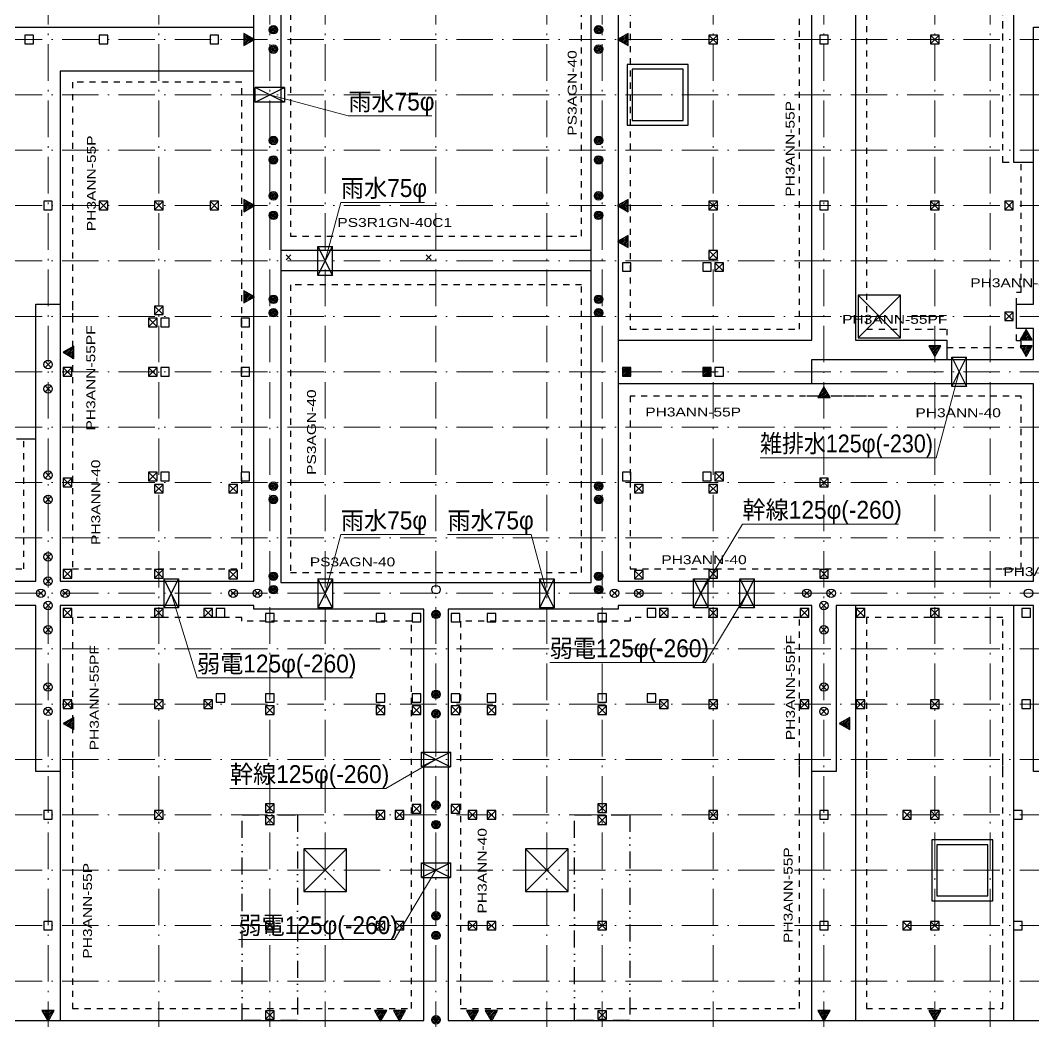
# Model space of a CAD drawing. Units: millimetres at full size, sheet at 1:50. Extents: x -14288 to 14412, y -10089 to 9986.
# Drawn here: x -1200 to 7121, y -3307 to 4920 of the extents above; entities that cross this region are included whole.
import ezdxf
from ezdxf.enums import TextEntityAlignment as Align

# ---------------------------------------------------------------- set-up
doc = ezdxf.new("R2010")
doc.units = ezdxf.units.MM
doc.header["$LTSCALE"] = 50
for name, pattern in [('DASHED_DOTTED', [9.25, 6, -1.5, 0.25, -1.5]), ('USER1', [6, 2.8, -1, 0.1, -1, 0.1, -1]), ('USER2', [4, 1, -1, 1, -1])]:
    doc.linetypes.add(name, pattern=pattern)
for name, color, linetype, lineweight in [('2-2_スリーブ(給排水)', 1, 'Continuous', 30), ('2-3_スリーブ(電気)', 5, 'Continuous', 30), ('2-C_基礎躯体(最終伏図)', 251, 'Continuous', 30), ('2-F_文字', 230, 'Continuous', 18), ('3-0_文字(スリーブ)', 230, 'Continuous', 18), ('F-0', 9, 'DASHED_DOTTED', 18)]:
    doc.layers.add(name, color=color, linetype=linetype, lineweight=lineweight)
doc.styles.add('bigfont', font='')
doc.styles.add('HGｺﾞｼｯｸM', font='')
doc.styles.get('bigfont').set_extended_font_data('bigfont')
doc.styles.get('HGｺﾞｼｯｸM').set_extended_font_data('HGｺﾞｼｯｸM')

msp = doc.modelspace()

# ---------------------------------------------------------------- linework, layer by layer
at = {"layer": '2-2_スリーブ(給排水)'}
for p, q in [((728.54, 4247.6), (968.54, 4367.6)), ((968.54, 4247.6), (728.54, 4367.6)), ((968.54, 4367.6), (728.54, 4367.6)), ((728.54, 4247.6), (728.54, 4367.6)), ((968.54, 4367.6), (968.54, 4247.6)), ((968.54, 4247.6), (728.54, 4247.6)), ((1243.54, 3062.6), (1363.54, 3062.6)), ((1243.54, 3062.6), (1363.54, 2822.6)), ((1243.54, 2822.6), (1363.54, 3062.6)), ((1363.54, 2822.6), (1363.54, 3062.6)), ((6448.54, 1912.6), (6568.54, 2152.6)), ((6448.54, 2152.6), (6568.54, 2152.6)), ((6568.54, 1912.6), (6568.54, 2152.6)), ((1363.54, 92.6), (1243.54, 332.6)), ((1363.54, 332.6), (1243.54, 92.6)), ((1243.54, 332.6), (1243.54, 92.6)), ((1243.54, 332.6), (1363.54, 332.6)), ((1363.54, 332.6), (1363.54, 92.6)), ((3063.54, 332.6), (3063.54, 92.6)), ((3183.54, 332.6), (3063.54, 92.6)), ((3183.54, 92.6), (3063.54, 332.6)), ((1363.54, 92.6), (1243.54, 92.6))]:
    msp.add_line(p, q, dxfattribs=at)
for points in [[(1363.54, 2822.6), (1243.54, 2822.6), (1243.54, 3062.6)], [(3063.54, 332.6), (3183.54, 332.6), (3183.54, 92.6), (3063.54, 92.6)]]:
    msp.add_lwpolyline(points, dxfattribs=at)
msp.add_lwpolyline([(6568.54, 1912.6), (6448.54, 1912.6), (6448.54, 2152.6)], close=True, dxfattribs=at)
at = {"layer": '2-3_スリーブ(電気)'}
for p, q in [((-21.46, 332.6), (-21.46, 92.6)), ((98.54, 92.6), (-21.46, 332.6)), ((98.54, 332.6), (-21.46, 92.6)), ((4328.54, 92.6), (4448.54, 332.6)), ((4328.54, 92.6), (4328.54, 332.6)), ((4328.54, 332.6), (4448.54, 332.6)), ((4708.54, 332.6), (4828.54, 332.6)), ((4708.54, 332.6), (4828.54, 92.6)), ((4708.54, 92.6), (4828.54, 332.6)), ((4828.54, 92.6), (4828.54, 332.6)), ((98.54, 92.6), (-21.46, 92.6)), ((4448.54, 92.6), (4328.54, 92.6)), ((2333.54, -1092.4), (2093.54, -1212.4)), ((2093.54, -1092.4), (2333.54, -1212.4)), ((2333.54, -1092.4), (2333.54, -1212.4)), ((2093.54, -1212.4), (2333.54, -1212.4)), ((2333.54, -2002.4), (2093.54, -2122.4)), ((2093.54, -2002.4), (2333.54, -2122.4)), ((2333.54, -2002.4), (2333.54, -2122.4)), ((2093.54, -2122.4), (2333.54, -2122.4))]:
    msp.add_line(p, q, dxfattribs=at)
for points in [[(-21.46, 332.6), (98.54, 332.6), (98.54, 92.6)], [(4328.54, 332.6), (4448.54, 92.6), (4448.54, 332.6)], [(4828.54, 92.6), (4708.54, 92.6), (4708.54, 332.6)], [(2093.54, -1212.4), (2093.54, -1092.4), (2333.54, -1092.4)], [(2093.54, -2122.4), (2093.54, -2002.4), (2333.54, -2002.4)]]:
    msp.add_lwpolyline(points, dxfattribs=at)
at = {"layer": '2-C_基礎躯体(最終伏図)'}
for p, q in [((3488.53, 302.6), (3488.53, 7127.6)), ((3708.53, 6907.6), (3708.53, 312.6)), ((6958.53, 4762.6), (6958.53, 6907.6)), ((938.53, 6672.6), (938.53, 302.6)), ((718.53, 312.6), (718.53, 6452.6)), ((5658.53, 5672.6), (5658.53, 2292.6)), ((5298.53, 2292.6), (5298.53, 5572.6)), ((-1296.47, 4862.6), (718.53, 4862.6)), ((6958.53, 3752.6), (6958.53, 4862.6)), ((7118.53, 4862.6), (7318.53, 4862.6)), ((7118.53, 3752.6), (7118.53, 4862.6)), ((636.93, 4800.86), (644.37, 4808.3)), ((636.93, 4786.72), (653.34, 4803.12)), ((636.93, 4772.58), (662.3, 4797.95)), ((636.93, 4758.44), (671.27, 4792.77)), ((636.93, 4744.29), (680.23, 4787.6)), ((636.93, 4730.15), (689.2, 4782.42)), ((636.93, 4716.01), (698.17, 4777.24)), ((662.31, 4727.25), (707.13, 4772.07)), ((695.78, 4746.57), (716.1, 4766.89)), ((3710.97, 4758.3), (3731.29, 4778.62)), ((3719.94, 4753.12), (3764.76, 4797.94)), ((3728.9, 4747.95), (3790.14, 4809.18)), ((3737.87, 4742.77), (3790.14, 4795.04)), ((3746.84, 4737.6), (3790.14, 4780.9)), ((3755.8, 4732.42), (3790.14, 4766.75)), ((3764.77, 4727.24), (3790.14, 4752.61)), ((4453.53, 4727.6), (4523.53, 4797.6)), ((4523.53, 4727.6), (4453.53, 4797.6)), ((6273.53, 4727.6), (6343.53, 4797.6)), ((6343.53, 4727.6), (6273.53, 4797.6)), ((3773.73, 4722.07), (3790.14, 4738.47)), ((3782.7, 4716.89), (3790.14, 4724.33)), ((-871.47, 4502.6), (-871.47, 2587.6)), ((718.53, 4502.6), (-871.47, 4502.6)), ((7118.53, 2587.6), (7118.53, 3952.6)), ((7118.53, 3752.6), (6958.53, 3752.6)), ((-551.47, 3362.6), (-481.47, 3432.6)), ((-481.47, 3362.6), (-551.47, 3432.6)), ((-96.47, 3362.6), (-26.47, 3432.6)), ((-26.47, 3362.6), (-96.47, 3432.6)), ((358.53, 3362.6), (428.53, 3432.6)), ((428.53, 3362.6), (358.53, 3432.6)), ((636.93, 3435.86), (644.37, 3443.3)), ((636.93, 3421.72), (653.34, 3438.12)), ((636.93, 3407.58), (662.3, 3432.95)), ((636.93, 3393.44), (671.27, 3427.77)), ((636.93, 3379.29), (680.23, 3422.6)), ((636.93, 3365.15), (689.2, 3417.42)), ((636.93, 3351.01), (698.17, 3412.24)), ((3710.97, 3393.3), (3731.29, 3413.62)), ((3719.94, 3388.12), (3764.76, 3432.94)), ((3728.9, 3382.95), (3790.14, 3444.18)), ((3737.87, 3377.77), (3790.14, 3430.04)), ((3746.84, 3372.6), (3790.14, 3415.9)), ((4453.53, 3362.6), (4523.53, 3432.6)), ((4523.53, 3362.6), (4453.53, 3432.6)), ((6273.53, 3362.6), (6343.53, 3432.6)), ((6343.53, 3362.6), (6273.53, 3432.6)), ((6883.53, 3362.6), (6953.53, 3432.6)), ((6953.53, 3362.6), (6883.53, 3432.6)), ((662.31, 3362.25), (707.13, 3407.07)), ((695.78, 3381.57), (716.1, 3401.89)), ((3755.8, 3367.42), (3790.14, 3401.75)), ((3764.77, 3362.24), (3790.14, 3387.61)), ((3773.73, 3357.07), (3790.14, 3373.47)), ((3782.7, 3351.89), (3790.14, 3359.33)), ((3710.97, 3098.3), (3731.29, 3118.62)), ((3719.94, 3093.12), (3764.76, 3137.94)), ((3728.9, 3087.95), (3790.14, 3149.18)), ((3737.87, 3082.77), (3790.14, 3135.04)), ((3746.84, 3077.6), (3790.14, 3120.9)), ((3755.8, 3072.42), (3790.14, 3106.75)), ((3764.77, 3067.24), (3790.14, 3092.61)), ((938.53, 3032.6), (3488.53, 3032.6)), ((3773.73, 3062.07), (3790.14, 3078.47)), ((3782.7, 3056.89), (3790.14, 3064.33)), ((4453.53, 2957.6), (4523.53, 3027.6)), ((4523.53, 2957.6), (4453.53, 3027.6)), ((982.53, 2952.6), (1022.53, 2992.6)), ((1022.53, 2952.6), (982.53, 2992.6)), ((2132.53, 2952.6), (2172.53, 2992.6)), ((2172.53, 2952.6), (2132.53, 2992.6)), ((4503.53, 2857.6), (4573.53, 2927.6)), ((4573.53, 2857.6), (4503.53, 2927.6)), ((3488.53, 2862.6), (938.53, 2862.6)), ((636.93, 2685.86), (644.37, 2693.3)), ((636.93, 2671.72), (653.34, 2688.12)), ((636.93, 2657.58), (662.3, 2682.95)), ((636.93, 2643.44), (671.27, 2677.77)), ((636.93, 2629.29), (680.23, 2672.6)), ((636.93, 2615.15), (689.2, 2667.42)), ((-1071.47, 2587.6), (-871.47, 2587.6)), ((-1071.47, 1477.6), (-1071.47, 2587.6)), ((-871.47, 2587.6), (-871.47, 1477.6)), ((636.93, 2601.01), (698.17, 2662.24)), ((662.31, 2612.25), (707.13, 2657.07)), ((695.78, 2631.57), (716.1, 2651.89)), ((5678.53, 2312.6), (6028.53, 2662.6)), ((5678.53, 2662.6), (6028.53, 2312.6)), ((6978.53, 2387.6), (6978.53, 2587.6)), ((6978.53, 2587.6), (7118.53, 2587.6)), ((-96.47, 2502.6), (-26.47, 2572.6)), ((-26.47, 2502.6), (-96.47, 2572.6)), ((6883.53, 2452.6), (6953.53, 2522.6)), ((6953.53, 2452.6), (6883.53, 2522.6)), ((-146.47, 2402.6), (-76.47, 2472.6)), ((-76.47, 2402.6), (-146.47, 2472.6)), ((7118.53, 2387.6), (6978.53, 2387.6)), ((7011.95, 2293.99), (7073.18, 2355.23)), ((7023.19, 2319.37), (7068.01, 2364.19)), ((7026.09, 2293.99), (7078.36, 2346.26)), ((7040.23, 2293.99), (7083.53, 2337.29)), ((7042.51, 2352.84), (7062.83, 2373.16)), ((7118.53, 2132.6), (7118.53, 2387.6)), ((3708.53, 2292.6), (5298.53, 2292.6)), ((5658.53, 2292.6), (6408.53, 2292.6)), ((6408.53, 2292.6), (6408.53, 2132.6)), ((7054.38, 2293.99), (7088.71, 2328.33)), ((7068.52, 2293.99), (7093.89, 2319.36)), ((7082.66, 2293.99), (7099.06, 2310.4)), ((7096.8, 2293.99), (7104.24, 2301.43)), ((-839.03, 2188.3), (-818.71, 2208.62)), ((-830.06, 2183.12), (-785.24, 2227.94)), ((-821.1, 2177.95), (-759.86, 2239.18)), ((-812.13, 2172.77), (-759.86, 2225.04)), ((-803.16, 2167.6), (-759.86, 2210.9)), ((-794.2, 2162.42), (-759.86, 2196.75)), ((-785.23, 2157.24), (-759.86, 2182.61)), ((-776.27, 2152.07), (-759.86, 2168.47)), ((6262.83, 2236.76), (6270.27, 2244.2)), ((6268.01, 2227.79), (6284.41, 2244.2)), ((6273.18, 2218.83), (6298.55, 2244.2)), ((6278.36, 2209.86), (6312.69, 2244.2)), ((6283.53, 2200.9), (6326.84, 2244.2)), ((6288.71, 2191.93), (6340.98, 2244.2)), ((6293.89, 2182.97), (6355.12, 2244.2)), ((6299.06, 2174), (6343.88, 2218.82)), ((6304.24, 2165.03), (6324.56, 2185.36)), ((7012.83, 2236.76), (7020.27, 2244.2)), ((7018.01, 2227.79), (7034.41, 2244.2)), ((7023.18, 2218.83), (7048.55, 2244.2)), ((7028.36, 2209.86), (7062.69, 2244.2)), ((7033.53, 2200.9), (7076.84, 2244.2)), ((7038.71, 2191.93), (7090.98, 2244.2)), ((7043.89, 2182.97), (7105.12, 2244.2)), ((7049.06, 2174), (7093.88, 2218.82)), ((7054.24, 2165.03), (7074.56, 2185.36)), ((-996.21, 2067.85), (-946.72, 2117.34)), ((-946.72, 2067.85), (-996.21, 2117.34)), ((-767.3, 2146.89), (-759.86, 2154.33)), ((5298.53, 2132.6), (6408.53, 2132.6)), ((5298.53, 1932.6), (5298.53, 2132.6)), ((6208.53, 2132.6), (7118.53, 2132.6)), ((-846.47, 1997.6), (-776.47, 2067.6)), ((-776.47, 1997.6), (-846.47, 2067.6)), ((-146.47, 1997.6), (-76.47, 2067.6)), ((-76.47, 1997.6), (-146.47, 2067.6)), ((3743.53, 1997.6), (3813.53, 2067.6)), ((3743.53, 2011.74), (3799.39, 2067.6)), ((3743.53, 2025.88), (3785.25, 2067.6)), ((3743.53, 2040.02), (3771.11, 2067.6)), ((3743.53, 2054.16), (3756.97, 2067.6)), ((3757.68, 1997.6), (3813.53, 2053.45)), ((3771.82, 1997.6), (3813.53, 2039.31)), ((3785.96, 1997.6), (3813.53, 2025.17)), ((3800.1, 1997.6), (3813.53, 2011.03)), ((4403.53, 1997.6), (4473.53, 2067.6)), ((4403.53, 2011.74), (4459.39, 2067.6)), ((4403.53, 2025.88), (4445.25, 2067.6)), ((4403.53, 2040.02), (4431.11, 2067.6)), ((4403.53, 2054.16), (4416.97, 2067.6)), ((4417.68, 1997.6), (4473.53, 2053.45)), ((4431.82, 1997.6), (4473.53, 2039.31)), ((4445.96, 1997.6), (4473.53, 2025.17)), ((4460.1, 1997.6), (4473.53, 2011.03)), ((-996.21, 1867.85), (-946.72, 1917.34)), ((-946.72, 1867.85), (-996.21, 1917.34)), ((5298.53, 1932.6), (3708.53, 1932.6)), ((6408.53, 1932.6), (5298.53, 1932.6)), ((7118.53, 1932.6), (6208.53, 1932.6)), ((7118.53, 312.6), (7118.53, 1932.6)), ((5351.95, 1820.99), (5413.18, 1882.23)), ((5363.19, 1846.37), (5408.01, 1891.19)), ((5366.09, 1820.99), (5418.36, 1873.26)), ((5380.23, 1820.99), (5423.53, 1864.29)), ((5382.51, 1879.84), (5402.83, 1900.16)), ((5394.38, 1820.99), (5428.71, 1855.33)), ((5408.52, 1820.99), (5433.89, 1846.36)), ((5422.66, 1820.99), (5439.06, 1837.4)), ((5436.8, 1820.99), (5444.24, 1828.43)), ((-1071.47, 312.6), (-1071.47, 1677.6)), ((-871.47, 1677.6), (-871.47, 312.6)), ((-1071.47, 1477.6), (-1231.47, 1477.6)), ((-996.21, 1157.85), (-946.72, 1207.34)), ((-946.72, 1157.85), (-996.21, 1207.34)), ((-146.47, 1137.6), (-76.47, 1207.6)), ((-76.47, 1137.6), (-146.47, 1207.6)), ((4503.53, 1137.6), (4573.53, 1207.6)), ((4573.53, 1137.6), (4503.53, 1207.6)), ((-846.47, 1087.6), (-776.47, 1157.6)), ((-776.47, 1087.6), (-846.47, 1157.6)), ((-96.47, 1037.6), (-26.47, 1107.6)), ((-26.47, 1037.6), (-96.47, 1107.6)), ((513.53, 1037.6), (583.53, 1107.6)), ((583.53, 1037.6), (513.53, 1107.6)), ((3843.53, 1037.6), (3913.53, 1107.6)), ((3913.53, 1037.6), (3843.53, 1107.6)), ((4453.53, 1037.6), (4523.53, 1107.6)), ((4523.53, 1037.6), (4453.53, 1107.6)), ((5363.53, 1087.6), (5433.53, 1157.6)), ((5433.53, 1087.6), (5363.53, 1157.6)), ((-996.21, 957.85), (-946.72, 1007.34)), ((-946.72, 957.85), (-996.21, 1007.34)), ((-996.21, 487.85), (-946.72, 537.34)), ((-946.72, 487.85), (-996.21, 537.34)), ((-996.21, 287.85), (-946.72, 337.34)), ((-946.72, 287.85), (-996.21, 337.34)), ((-846.47, 337.6), (-776.47, 407.6)), ((-776.47, 337.6), (-846.47, 407.6)), ((-96.47, 337.6), (-26.47, 407.6)), ((-26.47, 337.6), (-96.47, 407.6)), ((513.53, 331.9), (583.53, 401.9)), ((583.53, 331.9), (513.53, 401.9)), ((3843.53, 330.42), (3913.53, 400.42)), ((3913.53, 330.42), (3843.53, 400.42)), ((4453.53, 337.6), (4523.53, 407.6)), ((4523.53, 337.6), (4453.53, 407.6)), ((5363.53, 337.6), (5433.53, 407.6)), ((5433.53, 337.6), (5363.53, 407.6)), ((-2236.47, 312.6), (-1071.47, 312.6)), ((-871.47, 312.6), (718.53, 312.6)), ((938.53, 302.6), (3488.53, 302.6)), ((3708.53, 312.6), (7118.53, 312.6)), ((-1056.21, 187.85), (-1006.72, 237.34)), ((-1006.72, 187.85), (-1056.21, 237.34)), ((-856.21, 187.85), (-806.72, 237.34)), ((-806.72, 187.85), (-856.21, 237.34)), ((523.79, 187.85), (573.28, 237.34)), ((573.28, 187.85), (523.79, 237.34)), ((723.79, 187.85), (773.28, 237.34)), ((773.28, 187.85), (723.79, 237.34)), ((3653.79, 187.85), (3703.28, 237.34)), ((3703.28, 187.85), (3653.79, 237.34)), ((3853.79, 187.85), (3903.28, 237.34)), ((3903.28, 187.85), (3853.79, 237.34)), ((5233.79, 187.85), (5283.28, 237.34)), ((5283.28, 187.85), (5233.79, 237.34)), ((5433.79, 187.85), (5483.28, 237.34)), ((5483.28, 187.85), (5433.79, 237.34)), ((-1071.47, 112.6), (-2236.47, 112.6)), ((-1071.47, -1252.4), (-1071.47, 112.6)), ((-996.21, 87.85), (-946.72, 137.34)), ((-946.72, 87.85), (-996.21, 137.34)), ((-871.47, 112.6), (-871.47, -1252.4)), ((718.53, 112.6), (-871.47, 112.6)), ((-846.47, 17.6), (-776.47, 87.6)), ((-776.47, 17.6), (-846.47, 87.6)), ((-96.47, 17.6), (-26.47, 87.6)), ((-26.47, 17.6), (-96.47, 87.6)), ((308.53, 17.6), (378.53, 87.6)), ((378.53, 17.6), (308.53, 87.6)), ((718.53, 82.6), (718.53, 112.6)), ((5298.53, 112.6), (3708.53, 112.6)), ((3708.53, 112.6), (3708.53, 82.6)), ((4048.53, 17.6), (4118.53, 87.6)), ((4118.53, 17.6), (4048.53, 87.6)), ((4453.53, 17.6), (4523.53, 87.6)), ((4523.53, 17.6), (4453.53, 87.6)), ((5203.53, 17.6), (5273.53, 87.6)), ((5273.53, 17.6), (5203.53, 87.6)), ((5298.53, -1252.4), (5298.53, 112.6)), ((5373.79, 87.85), (5423.28, 137.34)), ((5423.28, 87.85), (5373.79, 137.34)), ((5498.53, 112.6), (5498.53, -1252.4)), ((7118.53, 112.6), (5498.53, 112.6)), ((5658.53, 112.6), (5658.53, -1252.4)), ((5663.53, 17.6), (5733.53, 87.6)), ((5733.53, 17.6), (5663.53, 87.6)), ((6273.53, 17.6), (6343.53, 87.6)), ((6343.53, 17.6), (6273.53, 87.6)), ((6958.53, -1252.4), (6958.53, 112.6)), ((7118.53, -1252.4), (7118.53, 112.6)), ((2113.53, 82.6), (718.53, 82.6)), ((2113.53, -3297.4), (2113.53, 82.6)), ((2313.53, 82.6), (2313.53, -3297.4)), ((3708.53, 82.6), (2313.53, 82.6)), ((-996.21, -112.15), (-946.72, -62.66)), ((-946.72, -112.15), (-996.21, -62.66)), ((5373.79, -112.15), (5423.28, -62.66)), ((5423.28, -112.15), (5373.79, -62.66)), ((-996.21, -582.15), (-946.72, -532.66)), ((-946.72, -582.15), (-996.21, -532.66)), ((5373.79, -582.15), (5423.28, -532.66)), ((5423.28, -582.15), (5373.79, -532.66)), ((-846.47, -732.4), (-776.47, -662.4)), ((-776.47, -732.4), (-846.47, -662.4)), ((-96.47, -732.4), (-26.47, -662.4)), ((-26.47, -732.4), (-96.47, -662.4)), ((308.53, -732.4), (378.53, -662.4)), ((378.53, -732.4), (308.53, -662.4)), ((4048.53, -732.4), (4118.53, -662.4)), ((4118.53, -732.4), (4048.53, -662.4)), ((4453.53, -732.4), (4523.53, -662.4)), ((4523.53, -732.4), (4453.53, -662.4)), ((5203.53, -732.4), (5273.53, -662.4)), ((5273.53, -732.4), (5203.53, -662.4)), ((5663.53, -732.4), (5733.53, -662.4)), ((5733.53, -732.4), (5663.53, -662.4)), ((6273.53, -732.4), (6343.53, -662.4)), ((6343.53, -732.4), (6273.53, -662.4)), ((-996.21, -782.15), (-946.72, -732.66)), ((-946.72, -782.15), (-996.21, -732.66)), ((813.53, -782.4), (883.53, -712.4)), ((883.53, -782.4), (813.53, -712.4)), ((1723.53, -782.4), (1793.53, -712.4)), ((1793.53, -782.4), (1723.53, -712.4)), ((2018.53, -782.4), (2088.53, -712.4)), ((2088.53, -782.4), (2018.53, -712.4)), ((2338.53, -782.4), (2408.53, -712.4)), ((2408.53, -782.4), (2338.53, -712.4)), ((2633.53, -782.4), (2703.53, -712.4)), ((2703.53, -782.4), (2633.53, -712.4)), ((3543.53, -782.4), (3613.53, -712.4)), ((3613.53, -782.4), (3543.53, -712.4)), ((5373.79, -782.15), (5423.28, -732.66)), ((5423.28, -782.15), (5373.79, -732.66)), ((-830.06, -866.88), (-785.24, -822.06)), ((-821.1, -872.05), (-759.86, -810.82)), ((-812.13, -877.23), (-759.86, -824.96)), ((5539.94, -866.88), (5584.76, -822.06)), ((5548.9, -872.05), (5610.14, -810.82)), ((5557.87, -877.23), (5610.14, -824.96)), ((-839.03, -861.7), (-818.71, -841.38)), ((-803.16, -882.4), (-759.86, -839.1)), ((-794.2, -887.58), (-759.86, -853.25)), ((-785.23, -892.76), (-759.86, -867.39)), ((-776.27, -897.93), (-759.86, -881.53)), ((-767.3, -903.11), (-759.86, -895.67)), ((5530.97, -861.7), (5551.29, -841.38)), ((5566.84, -882.4), (5610.14, -839.1)), ((5575.8, -887.58), (5610.14, -853.25)), ((5584.77, -892.76), (5610.14, -867.39)), ((5593.73, -897.93), (5610.14, -881.53)), ((5602.7, -903.11), (5610.14, -895.67)), ((5658.53, -1152.4), (5658.53, -3297.4)), ((6958.53, -3297.4), (6958.53, -1152.4)), ((-871.47, -1252.4), (-1071.47, -1252.4)), ((-871.47, -1252.4), (-871.47, -3297.4)), ((5498.53, -1252.4), (5298.53, -1252.4)), ((5298.53, -3297.4), (5298.53, -1252.4)), ((7318.53, -1252.4), (7118.53, -1252.4)), ((-96.47, -1642.4), (-26.47, -1572.4)), ((-26.47, -1642.4), (-96.47, -1572.4)), ((813.53, -1588.14), (883.53, -1518.14)), ((883.53, -1588.14), (813.53, -1518.14)), ((1723.53, -1642.4), (1793.53, -1572.4)), ((1793.53, -1642.4), (1723.53, -1572.4)), ((1878.53, -1642.4), (1948.53, -1572.4)), ((1948.53, -1642.4), (1878.53, -1572.4)), ((2018.53, -1592.4), (2088.53, -1522.4)), ((2088.53, -1592.4), (2018.53, -1522.4)), ((2338.53, -1592.4), (2408.53, -1522.4)), ((2408.53, -1592.4), (2338.53, -1522.4)), ((2478.53, -1642.4), (2548.53, -1572.4)), ((2548.53, -1642.4), (2478.53, -1572.4)), ((2633.53, -1642.4), (2703.53, -1572.4)), ((2703.53, -1642.4), (2633.53, -1572.4)), ((3543.53, -1588.14), (3613.53, -1518.14)), ((3613.53, -1588.14), (3543.53, -1518.14)), ((4453.53, -1642.4), (4523.53, -1572.4)), ((4523.53, -1642.4), (4453.53, -1572.4)), ((6046.03, -1642.4), (6116.03, -1572.4)), ((6116.03, -1642.4), (6046.03, -1572.4)), ((6273.53, -1642.4), (6343.53, -1572.4)), ((6343.53, -1642.4), (6273.53, -1572.4)), ((883.53, -1685.4), (813.53, -1615.4)), ((813.53, -1685.4), (883.53, -1615.4)), ((3543.53, -1685.4), (3613.53, -1615.4)), ((3613.53, -1685.4), (3543.53, -1615.4)), ((1128.53, -2237.4), (1478.53, -1887.4)), ((1128.53, -1887.4), (1478.53, -2237.4)), ((2948.53, -2237.4), (3298.53, -1887.4)), ((2948.53, -1887.4), (3298.53, -2237.4)), ((813.53, -2552.4), (883.53, -2482.4)), ((883.53, -2552.4), (813.53, -2482.4)), ((1723.53, -2552.4), (1793.53, -2482.4)), ((1793.53, -2552.4), (1723.53, -2482.4)), ((1878.53, -2552.4), (1948.53, -2482.4)), ((1948.53, -2552.4), (1878.53, -2482.4)), ((2478.53, -2552.4), (2548.53, -2482.4)), ((2548.53, -2552.4), (2478.53, -2482.4)), ((2633.53, -2552.4), (2703.53, -2482.4)), ((2703.53, -2552.4), (2633.53, -2482.4)), ((3543.53, -2552.4), (3613.53, -2482.4)), ((3613.53, -2552.4), (3543.53, -2482.4)), ((6046.03, -2552.4), (6116.03, -2482.4)), ((6116.03, -2552.4), (6046.03, -2482.4)), ((6273.53, -2552.4), (6343.53, -2482.4)), ((6343.53, -2552.4), (6273.53, -2482.4)), ((-1017.17, -3223.24), (-1009.73, -3215.8)), ((-1011.99, -3232.21), (-995.59, -3215.8)), ((-1006.82, -3241.17), (-981.45, -3215.8)), ((-1001.64, -3250.14), (-967.31, -3215.8)), ((-996.47, -3259.1), (-953.16, -3215.8)), ((-991.29, -3268.07), (-939.02, -3215.8)), ((-986.11, -3277.03), (-924.88, -3215.8)), ((-980.94, -3286), (-936.12, -3241.18)), ((883.53, -3215.99), (813.53, -3215.99)), ((813.53, -3215.99), (813.53, -3285.99)), ((813.53, -3285.99), (883.53, -3215.99)), ((883.53, -3285.99), (813.53, -3215.99)), ((1712.83, -3223.24), (1720.27, -3215.8)), ((1718.01, -3232.21), (1734.41, -3215.8)), ((1723.18, -3241.17), (1748.55, -3215.8)), ((1728.36, -3250.14), (1762.69, -3215.8)), ((1733.53, -3259.1), (1776.84, -3215.8)), ((1738.71, -3268.07), (1790.98, -3215.8)), ((1743.89, -3277.03), (1805.12, -3215.8)), ((1749.06, -3286), (1793.88, -3241.18)), ((1867.83, -3223.24), (1875.27, -3215.8)), ((1873.01, -3232.21), (1889.41, -3215.8)), ((1878.18, -3241.17), (1903.55, -3215.8)), ((1883.36, -3250.14), (1917.69, -3215.8)), ((1888.53, -3259.1), (1931.84, -3215.8)), ((1893.71, -3268.07), (1945.98, -3215.8)), ((1898.89, -3277.03), (1960.12, -3215.8)), ((1904.06, -3286), (1948.88, -3241.18)), ((2467.83, -3223.24), (2475.27, -3215.8)), ((2473.01, -3232.21), (2489.41, -3215.8)), ((2478.18, -3241.17), (2503.55, -3215.8)), ((2483.36, -3250.14), (2517.69, -3215.8)), ((2488.53, -3259.1), (2531.84, -3215.8)), ((2493.71, -3268.07), (2545.98, -3215.8)), ((2498.89, -3277.03), (2560.12, -3215.8)), ((2504.06, -3286), (2548.88, -3241.18)), ((2622.83, -3223.24), (2630.27, -3215.8)), ((2628.01, -3232.21), (2644.41, -3215.8)), ((2633.18, -3241.17), (2658.55, -3215.8)), ((2638.36, -3250.14), (2672.69, -3215.8)), ((2643.53, -3259.1), (2686.84, -3215.8)), ((2648.71, -3268.07), (2700.98, -3215.8)), ((2653.89, -3277.03), (2715.12, -3215.8)), ((2659.06, -3286), (2703.88, -3241.18)), ((3543.53, -3285.99), (3613.53, -3215.99)), ((3613.53, -3285.99), (3543.53, -3215.99)), ((5352.83, -3223.24), (5360.27, -3215.8)), ((5358.01, -3232.21), (5374.41, -3215.8)), ((5363.18, -3241.17), (5388.55, -3215.8)), ((5368.36, -3250.14), (5402.69, -3215.8)), ((5373.53, -3259.1), (5416.84, -3215.8)), ((5378.71, -3268.07), (5430.98, -3215.8)), ((5383.89, -3277.03), (5445.12, -3215.8)), ((5389.06, -3286), (5433.88, -3241.18)), ((6262.83, -3223.24), (6270.27, -3215.8)), ((6268.01, -3232.21), (6284.41, -3215.8)), ((6273.18, -3241.17), (6298.55, -3215.8)), ((6278.36, -3250.14), (6312.69, -3215.8)), ((6283.53, -3259.1), (6326.84, -3215.8)), ((6288.71, -3268.07), (6340.98, -3215.8)), ((6293.89, -3277.03), (6355.12, -3215.8)), ((6299.06, -3286), (6343.88, -3241.18)), ((-7666.47, -3297.4), (2113.53, -3297.4)), ((-975.76, -3294.97), (-955.44, -3274.64)), ((1754.24, -3294.97), (1774.56, -3274.64)), ((1909.24, -3294.97), (1929.56, -3274.64)), ((2313.53, -3297.4), (11638.53, -3297.4)), ((2509.24, -3294.97), (2529.56, -3274.64)), ((2664.24, -3294.97), (2684.56, -3274.64)), ((5394.24, -3294.97), (5414.56, -3274.64)), ((6304.24, -3294.97), (6324.56, -3274.64))]:
    msp.add_line(p, q, dxfattribs=at)
at = {"layer": '2-C_基礎躯体(最終伏図)', "linetype": 'USER2'}
for p, q in [((3808.54, 6807.6), (3808.54, 2382.6)), ((6868.54, 4762.6), (6868.54, 6807.6)), ((5198.54, 2382.6), (5198.54, 5672.6)), ((5748.54, 5672.6), (5748.54, 2382.6)), ((1018.54, 5472.6), (1018.54, 3147.6)), ((3408.54, 3147.6), (3408.54, 5472.6)), ((618.54, 4412.6), (-771.46, 4412.6)), ((-771.46, 4412.6), (-771.46, 2487.6)), ((618.54, 412.6), (618.54, 4412.6)), ((7018.54, 2687.6), (7018.54, 3752.6)), ((1018.54, 3147.6), (3408.54, 3147.6)), ((1018.54, 2747.6), (1018.54, 382.6)), ((3408.54, 2747.6), (1018.54, 2747.6)), ((3408.54, 382.6), (3408.54, 2747.6)), ((6978.54, 2687.6), (7018.54, 2687.6)), ((-771.46, 2587.6), (-771.46, 1477.6)), ((3808.54, 2382.6), (5198.54, 2382.6)), ((7018.54, 2232.6), (7018.54, 2287.6)), ((6408.54, 2232.6), (7018.54, 2232.6)), ((3808.54, 1832.6), (3808.54, 412.6)), ((5748.54, 1832.6), (3808.54, 1832.6)), ((6408.54, 1832.6), (5198.54, 1832.6)), ((7018.54, 1832.6), (6208.54, 1832.6)), ((7018.54, 412.6), (7018.54, 1832.6)), ((-771.46, 1677.6), (-771.46, 412.6)), ((-1171.46, 412.6), (-1171.46, 1477.6)), ((-2136.46, 412.6), (-1171.46, 412.6)), ((-771.46, 412.6), (618.54, 412.6)), ((1018.54, 382.6), (3408.54, 382.6)), ((3808.54, 412.6), (7018.54, 412.6)), ((6868.54, 412.6), (7018.54, 412.6)), ((618.54, 12.6), (-771.46, 12.6)), ((-771.46, 12.6), (-771.46, -1252.4)), ((618.54, -17.4), (618.54, 12.6)), ((3808.54, 12.6), (3808.54, -17.4)), ((5198.54, 12.6), (3808.54, 12.6)), ((5198.54, -1252.4), (5198.54, 12.6)), ((6868.54, 12.6), (5748.54, 12.6)), ((5748.54, 12.6), (5748.54, -1252.4)), ((6868.54, -1252.4), (6868.54, 12.6)), ((2013.54, -17.4), (618.54, -17.4)), ((2013.54, -3197.4), (2013.54, -17.4)), ((3808.54, -17.4), (2413.54, -17.4)), ((2413.54, -17.4), (2413.54, -3197.4)), ((-771.46, -1152.4), (-771.46, -3197.4)), ((5198.54, -3197.4), (5198.54, -1152.4)), ((5748.54, -1152.4), (5748.54, -3197.4)), ((6868.54, -3197.4), (6868.54, -1152.4)), ((-771.46, -3197.4), (2013.54, -3197.4)), ((2413.54, -3197.4), (5198.54, -3197.4)), ((5748.54, -3197.4), (6868.54, -3197.4))]:
    msp.add_line(p, q, dxfattribs=at)
for points in [[(7018.54, 3752.6), (6868.54, 3752.6), (6868.54, 4862.6)], [(7018.54, 2287.6), (6978.54, 2287.6), (6978.54, 2687.6)], [(-1171.46, 1477.6), (-1321.46, 1477.6), (-1321.46, 2587.6)], [(5748.54, 2382.6), (6408.54, 2382.6), (6408.54, 2232.6)]]:
    msp.add_lwpolyline(points, dxfattribs=at)
at = {"layer": '2-C_基礎躯体(最終伏図)'}
for points in [[(-1161.47, 4727.6), (-1091.47, 4727.6), (-1091.47, 4797.6), (-1161.47, 4797.6)], [(-551.47, 4727.6), (-481.47, 4727.6), (-481.47, 4797.6), (-551.47, 4797.6)], [(358.53, 4727.6), (428.53, 4727.6), (428.53, 4797.6), (358.53, 4797.6)], [(723.53, 4762.6), (636.93, 4812.6), (636.93, 4712.6)], [(3703.53, 4762.6), (3790.14, 4712.6), (3790.14, 4812.6)], [(4453.53, 4727.6), (4523.53, 4727.6), (4523.53, 4797.6), (4453.53, 4797.6)], [(5363.53, 4727.6), (5433.53, 4727.6), (5433.53, 4797.6), (5363.53, 4797.6)], [(6273.53, 4727.6), (6343.53, 4727.6), (6343.53, 4797.6), (6273.53, 4797.6)], [(4283.53, 4557.6), (3783.53, 4557.6), (3783.53, 4057.6), (4283.53, 4057.6)], [(4243.53, 4517.6), (3823.53, 4517.6), (3823.53, 4097.6), (4243.53, 4097.6)], [(-1006.47, 3362.6), (-936.47, 3362.6), (-936.47, 3432.6), (-1006.47, 3432.6)], [(-551.47, 3362.6), (-481.47, 3362.6), (-481.47, 3432.6), (-551.47, 3432.6)], [(-96.47, 3362.6), (-26.47, 3362.6), (-26.47, 3432.6), (-96.47, 3432.6)], [(358.53, 3362.6), (428.53, 3362.6), (428.53, 3432.6), (358.53, 3432.6)], [(723.53, 3397.6), (636.93, 3447.6), (636.93, 3347.6)], [(3703.53, 3397.6), (3790.14, 3347.6), (3790.14, 3447.6)], [(4453.53, 3362.6), (4523.53, 3362.6), (4523.53, 3432.6), (4453.53, 3432.6)], [(5363.53, 3362.6), (5433.53, 3362.6), (5433.53, 3432.6), (5363.53, 3432.6)], [(6273.53, 3362.6), (6343.53, 3362.6), (6343.53, 3432.6), (6273.53, 3432.6)], [(6883.53, 3362.6), (6953.53, 3362.6), (6953.53, 3432.6), (6883.53, 3432.6)], [(3703.53, 3102.6), (3790.14, 3052.6), (3790.14, 3152.6)], [(4453.53, 2957.6), (4523.53, 2957.6), (4523.53, 3027.6), (4453.53, 3027.6)], [(3743.53, 2857.6), (3813.53, 2857.6), (3813.53, 2927.6), (3743.53, 2927.6)], [(4403.53, 2857.6), (4473.53, 2857.6), (4473.53, 2927.6), (4403.53, 2927.6)], [(4503.53, 2857.6), (4573.53, 2857.6), (4573.53, 2927.6), (4503.53, 2927.6)], [(723.53, 2647.6), (636.93, 2697.6), (636.93, 2597.6)], [(6028.53, 2662.6), (5678.53, 2662.6), (5678.53, 2312.6), (6028.53, 2312.6)], [(-96.47, 2502.6), (-26.47, 2502.6), (-26.47, 2572.6), (-96.47, 2572.6)], [(6883.53, 2452.6), (6953.53, 2452.6), (6953.53, 2522.6), (6883.53, 2522.6)], [(-146.47, 2402.6), (-76.47, 2402.6), (-76.47, 2472.6), (-146.47, 2472.6)], [(-46.47, 2402.6), (23.53, 2402.6), (23.53, 2472.6), (-46.47, 2472.6)], [(613.53, 2402.6), (683.53, 2402.6), (683.53, 2472.6), (613.53, 2472.6)], [(7058.53, 2380.6), (7008.53, 2293.99), (7108.53, 2293.99)], [(-846.47, 2192.6), (-759.86, 2142.6), (-759.86, 2242.6)], [(6308.53, 2157.6), (6358.53, 2244.2), (6258.53, 2244.2)], [(7058.53, 2157.6), (7108.53, 2244.2), (7008.53, 2244.2)], [(-846.47, 1997.6), (-776.47, 1997.6), (-776.47, 2067.6), (-846.47, 2067.6)], [(-146.47, 1997.6), (-76.47, 1997.6), (-76.47, 2067.6), (-146.47, 2067.6)], [(-46.47, 1997.6), (23.53, 1997.6), (23.53, 2067.6), (-46.47, 2067.6)], [(613.53, 1997.6), (683.53, 1997.6), (683.53, 2067.6), (613.53, 2067.6)], [(3743.53, 1997.6), (3813.53, 1997.6), (3813.53, 2067.6), (3743.53, 2067.6)], [(4403.53, 1997.6), (4473.53, 1997.6), (4473.53, 2067.6), (4403.53, 2067.6)], [(4503.53, 1997.6), (4573.53, 1997.6), (4573.53, 2067.6), (4503.53, 2067.6)], [(5398.53, 1907.6), (5348.53, 1820.99), (5448.53, 1820.99)], [(-146.47, 1137.6), (-76.47, 1137.6), (-76.47, 1207.6), (-146.47, 1207.6)], [(-46.47, 1137.6), (23.53, 1137.6), (23.53, 1207.6), (-46.47, 1207.6)], [(613.53, 1137.6), (683.53, 1137.6), (683.53, 1207.6), (613.53, 1207.6)], [(3743.53, 1137.6), (3813.53, 1137.6), (3813.53, 1207.6), (3743.53, 1207.6)], [(4403.53, 1137.6), (4473.53, 1137.6), (4473.53, 1207.6), (4403.53, 1207.6)], [(4503.53, 1137.6), (4573.53, 1137.6), (4573.53, 1207.6), (4503.53, 1207.6)], [(-846.47, 1087.6), (-776.47, 1087.6), (-776.47, 1157.6), (-846.47, 1157.6)], [(-96.47, 1037.6), (-26.47, 1037.6), (-26.47, 1107.6), (-96.47, 1107.6)], [(513.53, 1037.6), (583.53, 1037.6), (583.53, 1107.6), (513.53, 1107.6)], [(3843.53, 1037.6), (3913.53, 1037.6), (3913.53, 1107.6), (3843.53, 1107.6)], [(4453.53, 1037.6), (4523.53, 1037.6), (4523.53, 1107.6), (4453.53, 1107.6)], [(5363.53, 1087.6), (5433.53, 1087.6), (5433.53, 1157.6), (5363.53, 1157.6)], [(-846.47, 337.6), (-776.47, 337.6), (-776.47, 407.6), (-846.47, 407.6)], [(-96.47, 337.6), (-26.47, 337.6), (-26.47, 407.6), (-96.47, 407.6)], [(513.53, 331.9), (583.53, 331.9), (583.53, 401.9), (513.53, 401.9)], [(3843.53, 330.42), (3913.53, 330.42), (3913.53, 400.42), (3843.53, 400.42)], [(4453.53, 337.6), (4523.53, 337.6), (4523.53, 407.6), (4453.53, 407.6)], [(5363.53, 337.6), (5433.53, 337.6), (5433.53, 407.6), (5363.53, 407.6)], [(-846.47, 17.6), (-776.47, 17.6), (-776.47, 87.6), (-846.47, 87.6)], [(-96.47, 17.6), (-26.47, 17.6), (-26.47, 87.6), (-96.47, 87.6)], [(308.53, 17.6), (378.53, 17.6), (378.53, 87.6), (308.53, 87.6)], [(408.53, 17.6), (478.53, 17.6), (478.53, 87.6), (408.53, 87.6)], [(3948.53, 17.6), (4018.53, 17.6), (4018.53, 87.6), (3948.53, 87.6)], [(4048.53, 17.6), (4118.53, 17.6), (4118.53, 87.6), (4048.53, 87.6)], [(4453.53, 17.6), (4523.53, 17.6), (4523.53, 87.6), (4453.53, 87.6)], [(5203.53, 17.6), (5273.53, 17.6), (5273.53, 87.6), (5203.53, 87.6)], [(5663.53, 17.6), (5733.53, 17.6), (5733.53, 87.6), (5663.53, 87.6)], [(6273.53, 17.6), (6343.53, 17.6), (6343.53, 87.6), (6273.53, 87.6)], [(7023.53, 17.6), (7093.53, 17.6), (7093.53, 87.6), (7023.53, 87.6)], [(813.53, -22.4), (883.53, -22.4), (883.53, 47.6), (813.53, 47.6)], [(1723.53, -22.4), (1793.53, -22.4), (1793.53, 47.6), (1723.53, 47.6)], [(2018.53, -22.4), (2088.53, -22.4), (2088.53, 47.6), (2018.53, 47.6)], [(2338.53, -22.4), (2408.53, -22.4), (2408.53, 47.6), (2338.53, 47.6)], [(2633.53, -22.4), (2703.53, -22.4), (2703.53, 47.6), (2633.53, 47.6)], [(3543.53, -22.4), (3613.53, -22.4), (3613.53, 47.6), (3543.53, 47.6)], [(-846.47, -732.4), (-776.47, -732.4), (-776.47, -662.4), (-846.47, -662.4)], [(-96.47, -732.4), (-26.47, -732.4), (-26.47, -662.4), (-96.47, -662.4)], [(308.53, -732.4), (378.53, -732.4), (378.53, -662.4), (308.53, -662.4)], [(408.53, -682.4), (478.53, -682.4), (478.53, -612.4), (408.53, -612.4)], [(813.53, -682.4), (883.53, -682.4), (883.53, -612.4), (813.53, -612.4)], [(1723.53, -682.4), (1793.53, -682.4), (1793.53, -612.4), (1723.53, -612.4)], [(2018.53, -682.4), (2088.53, -682.4), (2088.53, -612.4), (2018.53, -612.4)], [(2338.53, -682.4), (2408.53, -682.4), (2408.53, -612.4), (2338.53, -612.4)], [(2633.53, -682.4), (2703.53, -682.4), (2703.53, -612.4), (2633.53, -612.4)], [(3543.53, -682.4), (3613.53, -682.4), (3613.53, -612.4), (3543.53, -612.4)], [(3948.53, -682.4), (4018.53, -682.4), (4018.53, -612.4), (3948.53, -612.4)], [(4048.53, -732.4), (4118.53, -732.4), (4118.53, -662.4), (4048.53, -662.4)], [(4453.53, -732.4), (4523.53, -732.4), (4523.53, -662.4), (4453.53, -662.4)], [(5203.53, -732.4), (5273.53, -732.4), (5273.53, -662.4), (5203.53, -662.4)], [(5663.53, -732.4), (5733.53, -732.4), (5733.53, -662.4), (5663.53, -662.4)], [(6273.53, -732.4), (6343.53, -732.4), (6343.53, -662.4), (6273.53, -662.4)], [(7023.53, -732.4), (7093.53, -732.4), (7093.53, -662.4), (7023.53, -662.4)], [(813.53, -782.4), (883.53, -782.4), (883.53, -712.4), (813.53, -712.4)], [(1723.53, -782.4), (1793.53, -782.4), (1793.53, -712.4), (1723.53, -712.4)], [(2018.53, -782.4), (2088.53, -782.4), (2088.53, -712.4), (2018.53, -712.4)], [(2338.53, -782.4), (2408.53, -782.4), (2408.53, -712.4), (2338.53, -712.4)], [(2633.53, -782.4), (2703.53, -782.4), (2703.53, -712.4), (2633.53, -712.4)], [(3543.53, -782.4), (3613.53, -782.4), (3613.53, -712.4), (3543.53, -712.4)], [(-846.47, -857.4), (-759.86, -907.4), (-759.86, -807.4)], [(5523.53, -857.4), (5610.14, -907.4), (5610.14, -807.4)], [(-1006.47, -1642.4), (-936.47, -1642.4), (-936.47, -1572.4), (-1006.47, -1572.4)], [(-96.47, -1642.4), (-26.47, -1642.4), (-26.47, -1572.4), (-96.47, -1572.4)], [(813.53, -1588.14), (883.53, -1588.14), (883.53, -1518.14), (813.53, -1518.14)], [(1723.53, -1642.4), (1793.53, -1642.4), (1793.53, -1572.4), (1723.53, -1572.4)], [(1878.53, -1642.4), (1948.53, -1642.4), (1948.53, -1572.4), (1878.53, -1572.4)], [(2018.53, -1592.4), (2088.53, -1592.4), (2088.53, -1522.4), (2018.53, -1522.4)], [(2338.53, -1592.4), (2408.53, -1592.4), (2408.53, -1522.4), (2338.53, -1522.4)], [(2478.53, -1642.4), (2548.53, -1642.4), (2548.53, -1572.4), (2478.53, -1572.4)], [(2633.53, -1642.4), (2703.53, -1642.4), (2703.53, -1572.4), (2633.53, -1572.4)], [(3543.53, -1588.14), (3613.53, -1588.14), (3613.53, -1518.14), (3543.53, -1518.14)], [(4453.53, -1642.4), (4523.53, -1642.4), (4523.53, -1572.4), (4453.53, -1572.4)], [(5363.53, -1642.4), (5433.53, -1642.4), (5433.53, -1572.4), (5363.53, -1572.4)], [(6046.03, -1642.4), (6116.03, -1642.4), (6116.03, -1572.4), (6046.03, -1572.4)], [(6273.53, -1642.4), (6343.53, -1642.4), (6343.53, -1572.4), (6273.53, -1572.4)], [(6956.03, -1642.4), (7026.03, -1642.4), (7026.03, -1572.4), (6956.03, -1572.4)], [(813.53, -1685.4), (883.53, -1685.4), (883.53, -1615.4), (813.53, -1615.4)], [(3543.53, -1685.4), (3613.53, -1685.4), (3613.53, -1615.4), (3543.53, -1615.4)], [(6785.53, -1812.4), (6285.53, -1812.4), (6285.53, -2312.4), (6785.53, -2312.4)], [(1478.53, -1887.4), (1128.53, -1887.4), (1128.53, -2237.4), (1478.53, -2237.4)], [(3298.53, -1887.4), (2948.53, -1887.4), (2948.53, -2237.4), (3298.53, -2237.4)], [(6745.53, -1852.4), (6325.53, -1852.4), (6325.53, -2272.4), (6745.53, -2272.4)], [(-1006.47, -2552.4), (-936.47, -2552.4), (-936.47, -2482.4), (-1006.47, -2482.4)], [(813.53, -2552.4), (883.53, -2552.4), (883.53, -2482.4), (813.53, -2482.4)], [(1723.53, -2552.4), (1793.53, -2552.4), (1793.53, -2482.4), (1723.53, -2482.4)], [(1878.53, -2552.4), (1948.53, -2552.4), (1948.53, -2482.4), (1878.53, -2482.4)], [(2478.53, -2552.4), (2548.53, -2552.4), (2548.53, -2482.4), (2478.53, -2482.4)], [(2633.53, -2552.4), (2703.53, -2552.4), (2703.53, -2482.4), (2633.53, -2482.4)], [(3543.53, -2552.4), (3613.53, -2552.4), (3613.53, -2482.4), (3543.53, -2482.4)], [(5363.53, -2552.4), (5433.53, -2552.4), (5433.53, -2482.4), (5363.53, -2482.4)], [(6046.03, -2552.4), (6116.03, -2552.4), (6116.03, -2482.4), (6046.03, -2482.4)], [(6273.53, -2552.4), (6343.53, -2552.4), (6343.53, -2482.4), (6273.53, -2482.4)], [(6956.03, -2552.4), (7026.03, -2552.4), (7026.03, -2482.4), (6956.03, -2482.4)], [(-971.47, -3302.4), (-921.47, -3215.8), (-1021.47, -3215.8)], [(1758.53, -3302.4), (1808.53, -3215.8), (1708.53, -3215.8)], [(1913.53, -3302.4), (1963.53, -3215.8), (1863.53, -3215.8)], [(2513.53, -3302.4), (2563.53, -3215.8), (2463.53, -3215.8)], [(2668.53, -3302.4), (2718.53, -3215.8), (2618.53, -3215.8)], [(3543.53, -3285.99), (3613.53, -3285.99), (3613.53, -3215.99), (3543.53, -3215.99)], [(5398.53, -3302.4), (5448.53, -3215.8), (5348.53, -3215.8)], [(6308.53, -3302.4), (6358.53, -3215.8), (6258.53, -3215.8)]]:
    msp.add_lwpolyline(points, close=True, dxfattribs=at)
at = {"layer": '2-C_基礎躯体(最終伏図)', "linetype": 'USER1'}
for points in [[(621.03, -1607.4), (1076.03, -1607.4), (1076.03, -3297.4), (621.03, -3297.4)], [(3351.03, -1607.4), (3806.03, -1607.4), (3806.03, -3297.4), (3351.03, -3297.4)]]:
    msp.add_lwpolyline(points, close=True, dxfattribs=at)
at = {"layer": '2-C_基礎躯体(最終伏図)'}
msp.add_lwpolyline([(813.53, -3285.99), (883.53, -3285.99), (883.53, -3215.99)], dxfattribs=at)
for centre, radius in [((878.53, 4842.6), 35), ((878.53, 4842.6), 25), ((878.53, 4842.6), 15), ((878.53, 4842.6), 5), ((3548.53, 4842.6), 35), ((3548.53, 4842.6), 25), ((3548.53, 4842.6), 15), ((3548.53, 4842.6), 5), ((878.53, 4682.6), 35), ((878.53, 4682.6), 25), ((878.53, 4682.6), 15), ((878.53, 4682.6), 5), ((3548.53, 4682.6), 35), ((3548.53, 4682.6), 25), ((3548.53, 4682.6), 15), ((3548.53, 4682.6), 5), ((878.53, 3932.6), 35), ((878.53, 3932.6), 25), ((878.53, 3932.6), 15), ((878.53, 3932.6), 5), ((3548.53, 3932.6), 35), ((3548.53, 3932.6), 25), ((3548.53, 3932.6), 15), ((3548.53, 3932.6), 5), ((878.53, 3772.6), 35), ((878.53, 3772.6), 25), ((878.53, 3772.6), 15), ((878.53, 3772.6), 5), ((3548.53, 3772.6), 35), ((3548.53, 3772.6), 25), ((3548.53, 3772.6), 15), ((3548.53, 3772.6), 5), ((878.53, 3477.6), 35), ((878.53, 3477.6), 25), ((3548.53, 3477.6), 35), ((3548.53, 3477.6), 25), ((878.53, 3477.6), 15), ((878.53, 3477.6), 5), ((3548.53, 3477.6), 15), ((3548.53, 3477.6), 5), ((878.53, 3317.6), 35), ((878.53, 3317.6), 25), ((878.53, 3317.6), 15), ((3548.53, 3317.6), 35), ((3548.53, 3317.6), 25), ((3548.53, 3317.6), 15), ((878.53, 3317.6), 5), ((3548.53, 3317.6), 5), ((878.53, 2627.6), 35), ((878.53, 2627.6), 25), ((878.53, 2627.6), 15), ((878.53, 2627.6), 5), ((3548.53, 2627.6), 35), ((3548.53, 2627.6), 25), ((3548.53, 2627.6), 15), ((3548.53, 2627.6), 5), ((878.53, 2517.6), 35), ((878.53, 2517.6), 25), ((878.53, 2517.6), 15), ((878.53, 2517.6), 5), ((3548.53, 2517.6), 35), ((3548.53, 2517.6), 25), ((3548.53, 2517.6), 15), ((3548.53, 2517.6), 5), ((-971.47, 2092.6), 35), ((-971.47, 1892.6), 35), ((-971.47, 1182.6), 35), ((878.53, 1092.6), 35), ((878.53, 1092.6), 25), ((878.53, 1092.6), 15), ((878.53, 1092.6), 5), ((3548.53, 1092.6), 35), ((3548.53, 1092.6), 25), ((3548.53, 1092.6), 15), ((3548.53, 1092.6), 5), ((-971.47, 982.6), 35), ((878.53, 982.6), 35), ((878.53, 982.6), 25), ((3548.53, 982.6), 35), ((3548.53, 982.6), 25), ((878.53, 982.6), 15), ((878.53, 982.6), 5), ((3548.53, 982.6), 15), ((3548.53, 982.6), 5), ((-971.47, 512.6), 35), ((-971.47, 312.6), 35), ((878.53, 352.6), 35), ((878.53, 352.6), 25), ((878.53, 352.6), 15), ((878.53, 352.6), 5), ((3548.53, 352.6), 35), ((3548.53, 352.6), 25), ((3548.53, 352.6), 15), ((3548.53, 352.6), 5), ((878.53, 242.6), 35), ((878.53, 242.6), 25), ((878.53, 242.6), 15), ((2213.53, 242.6), 35), ((3548.53, 242.6), 35), ((3548.53, 242.6), 25), ((3548.53, 242.6), 15), ((-1031.47, 212.6), 35), ((-831.47, 212.6), 35), ((548.53, 212.6), 35), ((748.53, 212.6), 35), ((878.53, 242.6), 5), ((3548.53, 242.6), 5), ((3678.53, 212.6), 35), ((3878.53, 212.6), 35), ((5258.53, 212.6), 35), ((5458.53, 212.6), 35), ((7078.53, 212.6), 35), ((-971.47, 112.6), 35), ((5398.53, 112.6), 35), ((2213.53, 39.6), 35), ((2213.53, 39.6), 25), ((2213.53, 39.6), 15), ((2213.53, 39.6), 5), ((-971.47, -87.4), 35), ((5398.53, -87.4), 35), ((-971.47, -557.4), 35), ((2213.53, -617.4), 35), ((5398.53, -557.4), 35), ((2213.53, -617.4), 25), ((2213.53, -617.4), 15), ((2213.53, -617.4), 5), ((-971.47, -757.4), 35), ((2213.53, -777.4), 35), ((5398.53, -757.4), 35), ((2213.53, -777.4), 25), ((2213.53, -777.4), 15), ((2213.53, -777.4), 5), ((2213.53, -1527.4), 35), ((2213.53, -1527.4), 25), ((2213.53, -1527.4), 15), ((2213.53, -1527.4), 5), ((2213.53, -1687.4), 35), ((2213.53, -1687.4), 25), ((2213.53, -1687.4), 15), ((2213.53, -1687.4), 5), ((2213.53, -2437.4), 35), ((2213.53, -2437.4), 25), ((2213.53, -2437.4), 15), ((2213.53, -2437.4), 5), ((2213.53, -2597.4), 35), ((2213.53, -2597.4), 25), ((2213.53, -2597.4), 15), ((2213.53, -2597.4), 5), ((2213.53, -3291.4), 35), ((2213.53, -3291.4), 25), ((2213.53, -3291.4), 15), ((2213.53, -3291.4), 5)]:
    msp.add_circle(centre, radius, dxfattribs=at)
at = {"layer": '2-F_文字'}
for p, q in [((4388.54, 212.6), (4729.79, 781.35)), ((4729.79, 781.35), (6010.18, 781.35)), ((38.54, 212.6), (251.67, -481.85)), ((251.67, -481.85), (1532.06, -481.85)), ((2213.54, -1152.4), (1802.17, -1389.9)), ((521.78, -1389.9), (1802.17, -1389.9))]:
    msp.add_line(p, q, dxfattribs=at)
at = {"layer": '3-0_文字(スリーブ)'}
for p, q in [((848.54, 4307.6), (1493.52, 4134.77)), ((1493.52, 4134.77), (2179.69, 4134.77)), ((1303.54, 2942.6), (1432.62, 3424.36)), ((1432.62, 3424.36), (2118.8, 3424.36)), ((6508.54, 2032.6), (6319.31, 1326.42)), ((4874.16, 1326.42), (6319.31, 1326.42)), ((1303.54, 212.6), (1432.62, 694.36)), ((1432.62, 694.36), (2118.8, 694.36)), ((2308.28, 694.36), (2994.45, 694.36)), ((3123.54, 212.6), (2994.45, 694.36)), ((4768.54, 212.6), (4427.29, -356.15)), ((3146.89, -356.15), (4427.29, -356.15)), ((2213.54, -2062.4), (1872.29, -2631.15)), ((591.89, -2631.15), (1872.29, -2631.15))]:
    msp.add_line(p, q, dxfattribs=at)
at = {"layer": 'F-0'}
for p, q in [((-971.46, -4827.4), (-971.46, 7309.38)), ((-61.47, -4827.4), (-61.47, 7309.38)), ((848.53, -4827.4), (848.53, 7309.38)), ((1303.53, -4827.4), (1303.53, 7309.38)), ((2213.54, -4827.4), (2213.54, 7309.38)), ((3123.53, -4827.4), (3123.53, 7309.38)), ((3578.53, -4827.4), (3578.53, 7309.38)), ((4488.53, -4827.4), (4488.53, 7309.38)), ((5398.53, -4827.4), (5398.53, 7309.38)), ((6308.53, -4827.4), (6308.53, 7309.38)), ((6763.53, -4827.4), (6763.53, 7309.38)), ((-10106.46, 4762.59), (13188.12, 4762.59)), ((-10106.46, 4307.59), (13188.12, 4307.59)), ((-10106.46, 3852.59), (13188.12, 3852.59)), ((-10106.46, 3397.59), (13188.12, 3397.59)), ((-10106.46, 2942.59), (13188.12, 2942.59)), ((-10106.46, 2487.59), (13188.12, 2487.59)), ((-10106.46, 2032.59), (13188.12, 2032.59)), ((-10106.46, 1577.59), (13188.12, 1577.59)), ((-10106.46, 1122.59), (13188.12, 1122.59)), ((-10106.46, 667.59), (13188.12, 667.59)), ((-10106.46, 212.59), (13188.12, 212.59)), ((-10106.46, -242.41), (13188.12, -242.41)), ((-10106.46, -697.41), (13188.12, -697.41)), ((-10106.46, -1152.41), (13188.12, -1152.41)), ((-10106.46, -1607.41), (13188.12, -1607.41)), ((-10106.46, -2062.41), (13188.12, -2062.41)), ((-10106.46, -2517.41), (13188.12, -2517.41)), ((-10106.46, -2972.41), (13188.12, -2972.41))]:
    msp.add_line(p, q, dxfattribs=at)

# ---------------------------------------------------------------- texts
at = {"layer": '2-C_基礎躯体(最終伏図)', "style": 'bigfont', "width": 1.3}
for s, p in [('PS3AGN-40', (3390.4, 3972.13)), ('PH3ANN-55P', (5179.44, 3470.6)), ('PH3ANN-55P', (-557.28, 3187.45)), ('PH3ANN-55PF', (-562.09, 1549.95)), ('PS3AGN-40', (1249.85, 1185.61)), ('PH3ANN-40', (-521.68, 609.99)), ('PH3ANN-55PF', (5181.85, -993.78)), ('PH3ANN-55PF', (-533.23, -1076.72)), ('PH3ANN-40', (2651.77, -2417.4)), ('PH3ANN-55P', (5163.09, -2659.67)), ('PH3ANN-55P', (-588.64, -2788.35))]:
    msp.add_text(s, height=73.31, rotation=90, dxfattribs=at).set_placement(p, align=Align.BOTTOM_LEFT)
for s, p in [('PS3R1GN-40C1', (1403.54, 3200.36)), ('PH3ANN-40', (6600.28, 2704.97)), ('PH3ANN-55PF', (5547.9, 2404.38)), ('PH3ANN-55P', (3931.83, 1643.35)), ('PH3ANN-40', (6149.94, 1637.47)), ('PS3AGN-40', (1177.47, 411.84)), ('PH3ANN-40', (4063.46, 430.08)), ('PH3ANN-40', (6870.9, 331.99))]:
    msp.add_text(s, height=73.31, dxfattribs=at).set_placement(p, align=Align.BOTTOM_LEFT)
at = {"layer": '2-F_文字', "style": 'HGｺﾞｼｯｸM', "width": 0.95}
for s, p in [('幹線125φ(-260)', (4729.79, 781.35)), ('弱電125φ(-260)', (251.67, -481.85)), ('幹線125φ(-260)', (521.78, -1389.9))]:
    msp.add_text(s, height=146.6, dxfattribs=at).set_placement(p, align=Align.BOTTOM_LEFT)
at = {"layer": '3-0_文字(スリーブ)', "style": 'HGｺﾞｼｯｸM'}
for s, width, p in [('雨水75φ', 0.95, (1493.52, 4134.77)), ('雨水75φ', 0.95, (1432.62, 3424.36)), ('雑排水125φ(-230)', 0.9, (4874.16, 1326.42)), ('雨水75φ', 0.95, (1432.62, 694.36)), ('雨水75φ', 0.95, (2308.28, 694.36)), ('弱電125φ(-260)', 0.95, (3146.89, -356.15)), ('弱電125φ(-260)', 0.95, (591.89, -2631.15))]:
    msp.add_text(s, height=146.6, dxfattribs=dict(at, width=width)).set_placement(p, align=Align.BOTTOM_LEFT)

doc.saveas('drawing.dxf')
